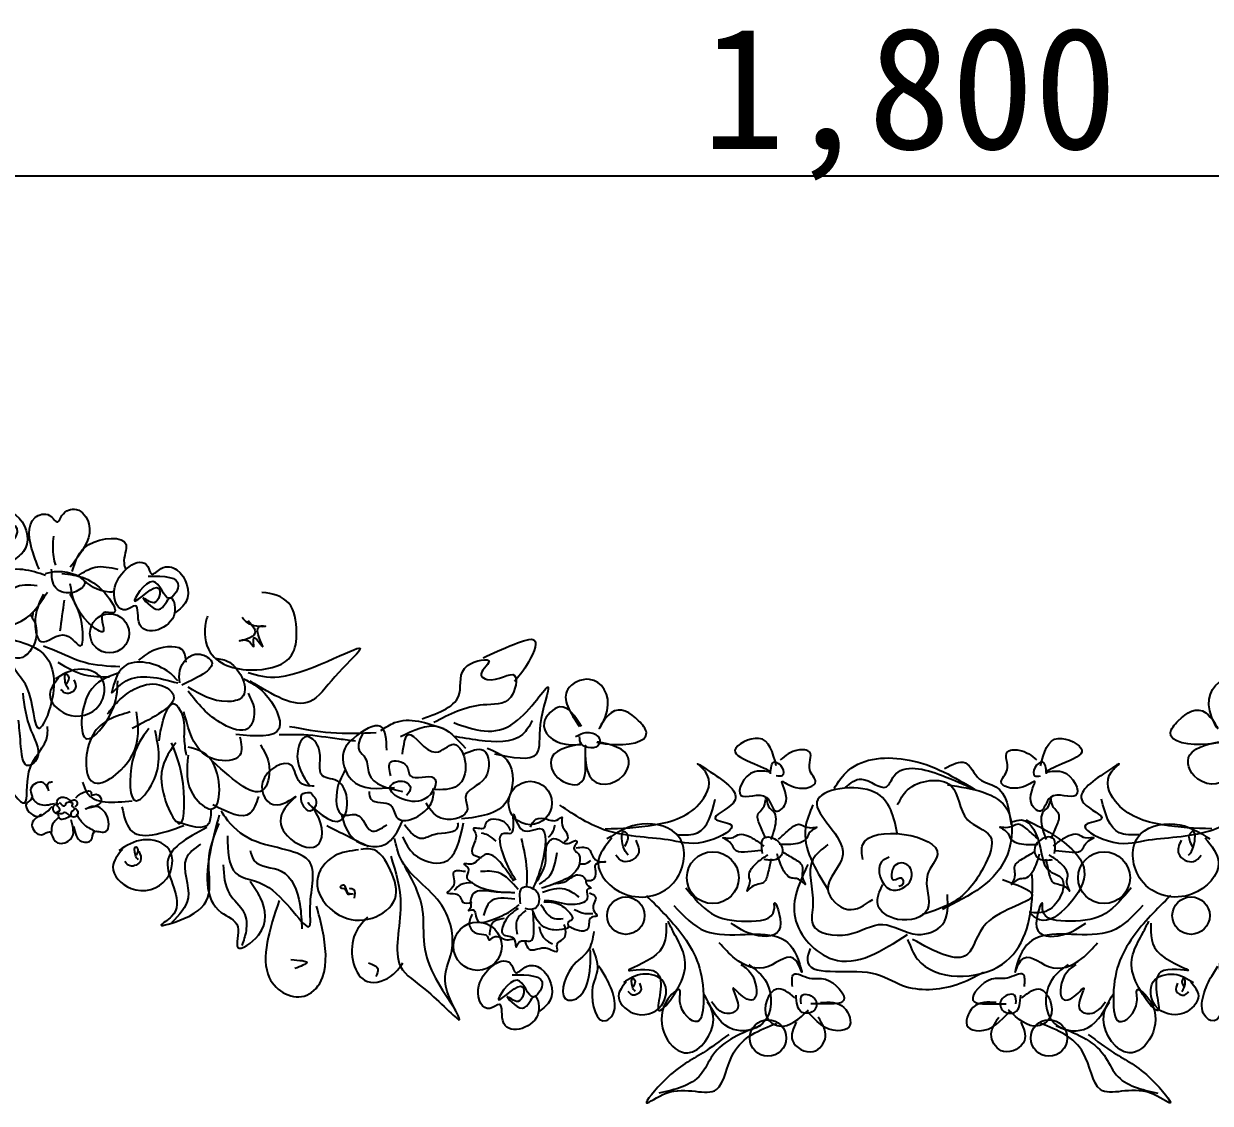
# Model space of a CAD drawing. Extents: x 3172 to 33391, y 13916 to 34175.
# Drawn here: x 14648 to 15426, y 16853 to 17560 of the extents above; entities that cross this region are included whole.
import ezdxf

# ---------------------------------------------------------------- set-up
doc = ezdxf.new("R2010")
doc.units = 0
doc.layers.get('0').update_dxf_attribs({"linetype": 'CONTINUOUS'})
doc.layers.get('DEFPOINTS').update_dxf_attribs({"linetype": 'CONTINUOUS'})
doc.layers.add('PUB_DIM', color=252, linetype='CONTINUOUS')
doc.dimstyles.new('ISO-25', dxfattribs={"dimtxt": 2.5, "dimasz": 2.5, "dimexe": 1.25, "dimexo": 0.625, "dimtad": 1, "dimdec": 4, "dimdsep": 46, "dimlunit": 6, "dimtxsty": 'Standard', "dimcen": 2.5, "dimadec": 0, "dimazin": 0, "dimtfac": 1, "dimtdec": 4, "dimtmove": 0, "dimatfit": 3, "dimfxl": 1, "dimtolj": 1, "dimtzin": 0, "dimarcsym": 0})

# ---------------------------------------------------------------- blocks, each defined once
blk = doc.blocks.new('_ARCHTICK')
at = {"color": 0, "linetype": 'ByBlock', "const_width": 0.15}
blk.add_lwpolyline([(-0.5, -0.5), (0.5, 0.5)], dxfattribs=at)
blk = doc.blocks.new('*D68')
at = {"color": 0, "lineweight": -2}
for p, q in [((14329, 17417.23), (14329, 17461.95)), ((16129.3, 17417.23), (16129.3, 17461.95)), ((14329, 17460.7), (16129.3, 17460.7))]:
    blk.add_line(p, q, dxfattribs=at)
at = {"layer": 'DEFPOINTS', "color": 0}
for p in [(16129.3, 17460.7), (14329, 17416.6), (16129.3, 17416.6)]:
    blk.add_point(p, dxfattribs=at)
at = {"color": 0, "lineweight": -2, "xscale": 50, "yscale": 50, "zscale": 50, "rotation": 180}
blk.add_blockref('_ARCHTICK', (14329, 17460.7), dxfattribs=at)
at = {"color": 0, "lineweight": -2, "xscale": 50, "yscale": 50, "zscale": 50}
blk.add_blockref('_ARCHTICK', (16129.3, 17460.7), dxfattribs=at)
at = {"color": 0, "insert": (15229.15, 17507.99), "char_height": 80, "attachment_point": 5}
blk.add_mtext('\\A1;1,800', dxfattribs=at)

msp = doc.modelspace()

# ---------------------------------------------------------------- linework, layer by layer
at = {"color": 7}
for centre, radius in [((14704.47099, 17160.73496), 12.85653), ((14980.39045, 17049.50352), 14.22666), ((15100.09907, 17000.53221), 17.01261), ((15356.69001, 17000.53221), 17.01261), ((15043.05672, 16975.64516), 12.28097), ((15413.73236, 16975.64516), 12.28097), ((14945.84366, 16955.57495), 15.83692), ((15136.25269, 16895.36433), 11.93562), ((15320.53638, 16895.36433), 11.93562)]:
    msp.add_circle(centre, radius, dxfattribs=at)
for points in [[(14623.15002, 17234.04266), (14643.83914, 17227.13866), (14637.75819, 17218.78894), (14626.46287, 17230.41822), (14613.88402, 17216.79646), (14630.55826, 17225.6463), (14627.19051, 17215.7847), (14619.83339, 17219.17273), (14630.32054, 17211.19505), (14638.33226, 17219.18044), (14641.33064, 17208.6172), (14617.32477, 17200.65119), (14614.30077, 17213.71855), (14607.77745, 17210.95087), (14599.74385, 17223.96403), (14622.89042, 17240.58996), (14625.4463, 17235.60866), (14632.15269, 17239.34172), (14642.95434, 17238.30278), (14649.34235, 17216.60259), (14641.9047, 17209.0087)], [(14658.36302, 17202.74292), (14654.29466, 17213.58368), (14655.65078, 17236.6203), (14665.14361, 17237.97539), (14670.56808, 17233.91011), (14673.2803, 17237.97539), (14682.77312, 17242.04068), (14690.90983, 17232.55501), (14682.77312, 17209.5184), (14678.70477, 17204.09801)], [(14669.21196, 17205.45311), (14667.85584, 17210.87349), (14667.85584, 17224.42444)], [(14729.80661, 17198.24438), (14749.51052, 17191.66914), (14743.71914, 17183.71703), (14732.96169, 17194.79253), (14720.98184, 17181.81943), (14736.86207, 17190.24785), (14733.65469, 17180.85584), (14726.64791, 17184.08254), (14736.63567, 17176.48475), (14744.26588, 17184.08989), (14747.12147, 17174.02966), (14724.25874, 17166.44298), (14721.37875, 17178.88809), (14715.16606, 17176.2522), (14707.51501, 17188.64568), (14729.55936, 17204.47991), (14731.99354, 17199.73581), (14738.38057, 17203.29111), (14748.66786, 17202.30164), (14754.75168, 17181.63479), (14747.66821, 17174.40251)], [(14662.43137, 17198.67763), (14629.88456, 17200.03273), (14613.61114, 17185.12667), (14621.74785, 17179.70629), (14623.10397, 17171.57572), (14638.02126, 17166.15534), (14663.78749, 17187.83687)], [(14684.12924, 17198.67763), (14694.97819, 17204.09801), (14709.89547, 17202.74292)], [(14662.43137, 17200.03273), (14670.56808, 17201.38782), (14688.19759, 17193.25725), (14681.417, 17187.83687), (14669.21196, 17190.54706), (14666.49972, 17202.74292)], [(14673.2803, 17200.03273), (14703.11488, 17185.12667), (14707.18323, 17174.28591), (14700.40264, 17174.28591), (14700.40264, 17162.09005), (14690.90983, 17167.51043), (14678.70477, 17193.25725)], [(14657.0069, 17191.90216), (14642.0896, 17190.54706), (14636.66515, 17185.12667)], [(14661.07525, 17186.48178), (14655.65078, 17167.51043), (14659.71913, 17155.31458), (14675.99253, 17159.37986), (14685.48536, 17152.60438), (14686.84148, 17163.44515), (14678.70477, 17186.48178)], [(14674.63641, 17182.41648), (14671.92418, 17162.09005)], [(14795.29966, 17169.16834), (14799.10619, 17159.65571), (14789.58991, 17155.85065), (14795.29966, 17155.85065), (14799.10619, 17152.04559), (14799.10619, 17157.75317), (14804.81594, 17152.04559), (14802.91269, 17165.36329), (14806.7192, 17165.36329), (14801.00944, 17165.36329), (14791.49316, 17171.07088)], [(14640.7335, 17156.66967), (14659.71913, 17148.5391), (14666.49972, 17116.0168), (14658.36302, 17098.40057), (14650.22631, 17125.50248), (14642.0896, 17137.69834), (14639.37738, 17151.24929)], [(14661.07525, 17152.60438), (14667.85584, 17149.89419), (14688.19759, 17141.76362), (14711.25158, 17139.05343)], [(14754.64734, 17141.76362), (14753.29122, 17148.5391), (14734.30557, 17149.89419), (14723.45665, 17143.11872)], [(14795.33085, 17134.98815), (14815.67262, 17132.27796), (14868.56119, 17149.89419), (14852.28777, 17132.27796), (14836.01437, 17116.0168), (14796.68697, 17129.56777)], [(14949.50517, 17144.74063), (14970.14696, 17153.76461), (14983.04808, 17156.34289), (14977.88764, 17139.58407), (14970.14696, 17129.27096)], [(14749.22287, 17129.56777), (14743.7984, 17134.98815), (14713.96382, 17139.05343), (14705.82711, 17121.43718)], [(14750.57899, 17128.21267), (14750.57899, 17136.34324), (14762.78403, 17147.184), (14770.92074, 17143.11872), (14751.93511, 17126.85758)], [(14773.63298, 17144.47381), (14783.1258, 17141.76362), (14791.26249, 17118.72699), (14781.76969, 17116.0168), (14756.00346, 17125.50248)], [(14909.51172, 17104.7773), (14934.02384, 17121.53612), (14939.18429, 17139.58407), (14953.37551, 17142.16235), (14948.21507, 17133.13837), (14952.08541, 17130.56009), (14970.14696, 17133.13837), (14967.56674, 17118.95784), (14949.50517, 17113.80128), (14917.2524, 17102.19902)], [(14670.56808, 17141.76362), (14688.19759, 17133.63305), (14704.47099, 17132.27796)], [(14711.25158, 17134.98815), (14690.90983, 17121.43718), (14689.55371, 17091.62509), (14705.82711, 17109.24133), (14709.89547, 17129.56777)], [(14703.11488, 17107.88623), (14709.89547, 17116.0168), (14741.08616, 17125.50248), (14746.51063, 17120.08209), (14734.30557, 17106.53114), (14719.38829, 17098.40057)], [(14705.82711, 17121.43718), (14715.31994, 17129.56777), (14749.22287, 17128.21267)], [(14792.61861, 17130.92286), (14806.17979, 17121.43718), (14815.67262, 17098.40057), (14787.19416, 17094.33528)], [(15014.01075, 17099.62074), (14999.81953, 17112.51215), (14989.49864, 17102.19902), (15003.68987, 17088.0185), (15014.01075, 17088.0185), (14995.94918, 17081.5728), (14998.52942, 17066.10312), (15012.72065, 17062.2357), (15016.59097, 17082.86193), (15016.59097, 17086.72935), (15019.17119, 17067.39226), (15041.1031, 17067.39226), (15042.3932, 17082.86193), (15024.33165, 17089.30763), (15032.07232, 17088.0185), (15056.58443, 17095.75333), (15051.42398, 17103.48817), (15033.36242, 17108.64472), (15025.62175, 17098.33161), (15030.7822, 17109.93387), (15019.17119, 17130.56009), (15004.97997, 17124.11439), (15012.72065, 17099.62074)], [(15442.77833, 17099.62074), (15456.96955, 17112.51215), (15467.29044, 17102.19902), (15453.09921, 17088.0185), (15442.77833, 17088.0185), (15460.83989, 17081.5728), (15458.25965, 17066.10312), (15444.06843, 17062.2357), (15440.19811, 17082.86193), (15440.19811, 17086.72935), (15437.61788, 17067.39226), (15415.68598, 17067.39226), (15414.39588, 17082.86193), (15432.45742, 17089.30763), (15424.71676, 17088.0185), (15400.20465, 17095.75333), (15405.36509, 17103.48817), (15423.42666, 17108.64472), (15431.16732, 17098.33161), (15426.00688, 17109.93387), (15437.61788, 17130.56009), (15451.80911, 17124.11439), (15444.06843, 17099.62074)], [(14647.51407, 17121.43718), (14652.93854, 17097.04547), (14655.65078, 17076.71904), (14651.58243, 17074.00885), (14646.15795, 17088.9149), (14644.80184, 17103.82095)], [(14795.33085, 17121.43718), (14799.3992, 17109.24133), (14795.33085, 17098.40057), (14779.05745, 17101.11076), (14756.00346, 17122.79228)], [(14930.1535, 17102.19902), (14970.14696, 17102.19902), (14992.07886, 17125.40354), (14986.91842, 17100.90989), (14984.33818, 17081.5728), (14957.24585, 17081.5728)], [(14737.01781, 17090.26999), (14739.73004, 17103.82095), (14746.51063, 17114.66171), (14751.93511, 17107.88623), (14753.29122, 17092.98018), (14754.64734, 17080.78433)], [(14625.8162, 17103.82095), (14633.95291, 17068.58847), (14648.87019, 17049.61713), (14651.58243, 17069.94357), (14663.78749, 17094.33528), (14663.78749, 17099.75566)], [(14718.03217, 17109.24133), (14693.62207, 17094.33528), (14693.62207, 17063.16809), (14719.38829, 17080.78433), (14722.10053, 17109.24133)], [(14789.90638, 17092.98018), (14789.90638, 17080.78433), (14773.63298, 17078.07414), (14753.29122, 17109.24133)], [(14882.41939, 17097.04247), (14891.45017, 17102.19902), (14923.70294, 17098.33161)], [(14730.23722, 17098.40057), (14719.38829, 17076.71904), (14722.10053, 17050.97222), (14732.94945, 17063.16809), (14734.30557, 17097.04547)], [(14822.45319, 17099.75566), (14849.57553, 17095.69037), (14879.41011, 17095.69037)], [(14886.28971, 17084.15108), (14882.41939, 17099.62074), (14864.35782, 17091.88591), (14857.90726, 17082.86193), (14863.0677, 17064.81398), (14891.45017, 17059.65743)], [(14895.32049, 17093.17505), (14919.83262, 17099.62074), (14937.89418, 17085.44021)], [(14981.75796, 17103.48817), (14975.30742, 17094.46419), (14946.92495, 17090.59678), (14930.1535, 17093.17505)], [(14747.86675, 17088.9149), (14738.37393, 17065.87828), (14750.57899, 17036.06617), (14751.93511, 17067.23338), (14745.15452, 17088.9149)], [(14838.72661, 17060.45789), (14829.23378, 17063.16809), (14823.80931, 17074.00885), (14804.82367, 17063.16809), (14814.3165, 17048.26203), (14826.52154, 17053.68241), (14818.38484, 17044.19675), (14821.09707, 17027.9356), (14840.08272, 17021.16013), (14840.08272, 17042.84165), (14834.65825, 17049.61713), (14853.64389, 17037.42127), (14855, 17063.16809), (14844.15108, 17067.23338), (14841.43884, 17086.20471), (14833.30213, 17092.98018), (14827.87766, 17083.49452), (14836.01437, 17060.45789)], [(14815.67262, 17094.33528), (14831.94602, 17094.33528), (14855, 17091.62509), (14865.84895, 17090.26999)], [(14870.80838, 17095.75333), (14868.22816, 17084.15108), (14872.09848, 17078.99452), (14874.6787, 17068.68141), (14896.61061, 17057.07915)], [(14896.61061, 17081.5728), (14900.48093, 17094.46419), (14918.5425, 17082.86193), (14930.1535, 17088.0185), (14937.89418, 17075.1271), (14932.73372, 17060.94656), (14915.96228, 17058.36828)], [(15010.14041, 17093.17505), (15017.88109, 17095.75333), (15025.62175, 17091.88591), (15025.62175, 17088.0185), (15014.01075, 17088.0185), (15012.72065, 17093.17505)], [(15141.73179, 17073.83796), (15130.12079, 17091.88591), (15114.63944, 17084.15108), (15127.54057, 17075.1271), (15137.86145, 17069.97054), (15127.54057, 17069.97054), (15118.50979, 17054.50087), (15135.28123, 17053.21173), (15141.73179, 17044.18775), (15148.18235, 17050.63345), (15145.60213, 17063.52484), (15154.6329, 17059.65743), (15167.53402, 17063.52484), (15163.66368, 17071.25968), (15163.66368, 17082.86193), (15155.92302, 17084.15108), (15144.31201, 17077.70537)], [(15315.05728, 17073.83796), (15326.66829, 17091.88591), (15342.14963, 17084.15108), (15329.24851, 17075.1271), (15318.92762, 17069.97054), (15329.24851, 17069.97054), (15338.27929, 17054.50087), (15321.50785, 17053.21173), (15315.05728, 17044.18775), (15308.60672, 17050.63345), (15311.18694, 17063.52484), (15302.15618, 17059.65743), (15289.25506, 17063.52484), (15293.1254, 17071.25968), (15293.1254, 17082.86193), (15300.86606, 17084.15108), (15312.47706, 17077.70537)], [(14756.00346, 17080.78433), (14760.0718, 17053.68241), (14770.92074, 17045.55184), (14770.92074, 17078.07414), (14756.00346, 17086.20471)], [(14803.46756, 17087.5598), (14808.89203, 17075.36395), (14806.17979, 17059.10279), (14772.27686, 17076.71904)], [(14936.60406, 17081.5728), (14949.50517, 17084.15108), (14950.79529, 17066.10312), (14937.89418, 17053.21173), (14939.18429, 17045.47689), (14923.70294, 17039.03119), (14912.09194, 17049.3443)], [(14952.08541, 17085.44021), (14964.98651, 17077.70537), (14964.98651, 17050.63345), (14935.31394, 17039.03119)], [(14888.86993, 17067.39226), (14888.86993, 17076.41624), (14899.19083, 17073.83796), (14901.77105, 17067.39226), (14917.2524, 17066.10312), (14910.80184, 17051.92259), (14888.86993, 17060.94656), (14897.90071, 17063.52484), (14901.77105, 17059.65743), (14899.19083, 17054.50087)], [(15029.4921, 17032.5855), (15061.74489, 17035.16378), (15092.70756, 17050.63345), (15095.28778, 17069.97054), (15090.12734, 17075.1271), (15100.44822, 17068.68141), (15113.34934, 17049.3443), (15101.73834, 17039.03119), (15112.05922, 17035.16378), (15097.868, 17024.85065), (15073.35589, 17024.85065), (15030.7822, 17031.29636), (14999.81953, 17048.05517)], [(15137.86145, 17068.68141), (15140.44167, 17076.41624), (15145.60213, 17072.54882), (15145.60213, 17067.39226), (15141.73179, 17067.39226)], [(15179.59205, 17058.95889), (15188.95286, 17070.80698), (15228.8923, 17077.66641), (15271.95202, 17058.3353)], [(15187.08069, 17059.58248), (15197.6896, 17065.19473), (15213.91502, 17060.20606), (15218.90744, 17067.06548), (15250.11014, 17067.68906), (15271.95202, 17058.3353)], [(15251.98231, 17072.05415), (15265.71149, 17075.79565), (15275.07231, 17065.19473), (15285.68122, 17060.20606), (15295.66609, 17035.26271)], [(15318.92762, 17068.68141), (15316.3474, 17076.41624), (15311.18694, 17072.54882), (15311.18694, 17067.39226), (15315.05728, 17067.39226)], [(15427.29698, 17032.5855), (15395.04419, 17035.16378), (15364.08152, 17050.63345), (15361.5013, 17069.97054), (15366.66174, 17075.1271), (15356.34086, 17068.68141), (15343.43973, 17049.3443), (15355.05074, 17039.03119), (15344.72985, 17035.16378), (15358.92108, 17024.85065), (15383.43319, 17024.85065), (15426.00688, 17031.29636), (15456.96955, 17048.05517)], [(14859.19738, 17071.25968), (14854.03694, 17059.65743), (14857.90726, 17041.60947), (14866.93804, 17041.60947), (14875.96882, 17031.29636), (14886.28971, 17035.16378)], [(15221.31365, 17048.33998), (15227.85421, 17058.14343), (15256.35068, 17060.82964), (15267.09761, 17038.53652), (15281.93689, 17027.7797), (15277.56852, 17007.20144), (15258.22284, 16984.75242), (15237.66507, 16976.44797)], [(14686.84148, 17063.16809), (14689.55371, 17056.3926), (14719.38829, 17050.97222)], [(14874.6787, 17057.07915), (14875.96882, 17051.92259), (14888.86993, 17048.05517), (14892.74027, 17040.32033), (14914.67218, 17048.05517), (14917.2524, 17057.07915)], [(15221.31365, 17028.73307), (15206.42636, 17056.46456), (15168.35908, 17050.22872), (15185.34054, 17015.66179), (15175.52969, 16992.78706), (15188.61083, 16979.71578), (15204.96225, 16986.25143)], [(15254.01648, 17061.41125), (15293.25988, 17045.07216), (15293.25988, 17015.66179), (15250.74619, 16979.71578)], [(14802.11144, 17053.68241), (14796.68697, 17042.84165), (14772.27686, 17048.26203)], [(14836.01437, 17056.3926), (14830.5899, 17055.03751), (14836.01437, 17044.19675), (14840.08272, 17049.61713), (14836.01437, 17056.3926)], [(15077.22621, 17028.71808), (15090.12734, 17030.00721), (15101.73834, 17051.92259)], [(15134.74505, 17026.1859), (15131.2937, 17034.23297), (15129.58933, 17041.74854), (15134.23374, 17048.70989), (15135.0078, 17052.57731), (15136.70081, 17047.22324), (15139.80701, 17044.00441), (15140.49728, 17032.73851), (15138.10407, 17025.50538)], [(15322.04403, 17026.1859), (15325.49538, 17034.23297), (15327.19974, 17041.74854), (15322.55533, 17048.70989), (15321.78127, 17052.57731), (15320.08827, 17047.22324), (15316.98206, 17044.00441), (15316.29179, 17032.73851), (15318.68501, 17025.50538)], [(15379.56287, 17028.71808), (15366.66174, 17030.00721), (15355.05074, 17051.92259)], [(14712.6077, 17046.90694), (14718.03217, 17032.00089), (14753.29122, 17034.71108)], [(14770.92074, 17045.55184), (14769.56462, 17036.06617), (14747.86675, 17037.42127)], [(14776.34521, 17041.48655), (14770.92074, 17019.80503), (14777.70133, 16977.79707), (14788.55026, 16968.3114), (14788.55026, 16954.76045), (14802.11144, 16962.89102), (14803.46756, 16987.28274), (14796.68697, 16998.1235)], [(14781.76969, 17027.9356), (14787.19416, 17003.54389), (14808.89203, 16994.05821), (14836.01437, 16969.6665), (14836.01437, 16979.15216), (14836.01437, 17010.31936), (14798.04308, 17025.22541), (14780.41357, 17040.13146), (14777.70133, 17044.19675)], [(14856.61716, 17041.60947), (14864.35782, 17026.1398), (14884.99961, 17022.27238), (14896.61061, 17037.74206)], [(14970.92103, 16998.81004), (14963.18035, 17014.27972), (14963.18035, 17029.74939), (14967.82476, 17029.74939), (14969.37288, 17035.93726), (14969.37288, 17042.12512), (14974.01729, 17032.84332), (14980.20982, 17031.29635), (14986.40235, 17032.84332), (14987.9505, 17009.63882), (14981.75797, 16992.62217)], [(15165.71886, 17048.33998), (15160.87043, 17033.39196), (15175.52969, 16992.78706)], [(14768.2085, 17033.35598), (14742.44228, 17008.96427), (14745.15452, 16975.08688), (14738.37393, 16969.6665), (14753.29122, 16973.73178), (14769.56462, 16989.99293), (14769.56462, 17011.67446), (14776.34521, 17036.06617)], [(14846.8633, 17034.71108), (14873.98566, 17021.16013)], [(14896.61061, 17027.42893), (14904.35127, 17015.82669), (14923.70294, 17010.67012), (14936.60406, 17036.45291)], [(14932.73372, 17036.45291), (14932.73372, 17033.87463), (14917.2524, 17028.71808), (14909.51172, 17026.1398), (14897.90071, 17035.16378)], [(14967.5194, 17031.42551), (14963.17325, 17037.07124), (14951.00406, 17035.76838), (14950.13484, 17033.16265), (14943.18102, 17032.72836), (14944.48486, 17029.68836), (14943.61564, 17023.17407), (14942.31179, 17016.65978), (14948.39639, 17013.61978)], [(14980.55782, 17033.59695), (14984.03471, 17038.80838), (14991.42316, 17038.80838), (14998.81158, 17038.80838), (15000.98465, 17040.11124), (15000.98465, 17036.63695), (15003.59233, 17030.99122), (15004.46155, 17025.3455), (15002.7231, 17024.04264)], [(14992.29238, 17027.08265), (14995.33468, 17030.99122), (14996.63851, 17034.89981)], [(15143.20173, 17025.82873), (15149.78843, 17031.59783), (15156.40948, 17035.54122), (15164.46531, 17033.2753), (15168.38265, 17033.73422), (15163.8138, 17030.46958), (15161.71238, 17026.52073), (15151.21118, 17022.38289), (15143.59251, 17022.42381)], [(15198.42167, 17012.39397), (15198.42167, 17022.19743), (15247.47592, 17015.66179), (15240.93536, 17002.59052), (15240.93536, 16979.71578), (15221.31365, 16973.18015), (15208.23252, 16982.9836), (15211.50281, 16996.05488)], [(15313.58734, 17025.82873), (15307.00065, 17031.59783), (15300.3796, 17035.54122), (15292.32376, 17033.2753), (15288.40642, 17033.73422), (15292.97528, 17030.46958), (15295.0767, 17026.52073), (15305.5779, 17022.38289), (15313.19656, 17022.42381)], [(15296.29014, 17037.13346), (15302.53067, 17038.38062), (15315.01174, 17019.67311), (15321.25229, 17004.70711), (15328.11689, 17000.9656), (15320.00419, 16979.14018), (15307.52311, 16977.893)], [(15305.65095, 17038.38062), (15320.62824, 17030.27404), (15343.71823, 17005.33069), (15333.10931, 16982.25809), (15314.38769, 16972.90434), (15308.14716, 16977.26942)], [(14888.86993, 17014.53754), (14895.32049, 16982.30906), (14895.32049, 16942.34573), (14913.38206, 16925.58692), (14934.02384, 16907.53897), (14924.99306, 16929.45434), (14928.8634, 16952.65884), (14922.41284, 16982.30906), (14895.32049, 17013.24841), (14891.45017, 17026.1398)], [(14957.95788, 17024.47693), (14952.74253, 17028.3855), (14948.39639, 17029.68836)], [(14978.17879, 16994.6162), (14978.17879, 17006.3249), (14974.62804, 17026.1942)], [(14984.92526, 16998.5191), (14990.60648, 17012.00184), (14992.73695, 17024.42016), (14995.93263, 17026.1942), (15001.61384, 17023.71053), (15005.16462, 17023.00092), (15010.84585, 17024.42016), (15010.49076, 17022.64611), (15009.07046, 17020.51726), (15009.78062, 17018.03359), (15011.20092, 17016.96917), (15011.91107, 17007.74413), (15001.25877, 16998.5191), (14987.76587, 16993.55176)], [(15131.79209, 17018.25349), (15123.07235, 17017.45774), (15115.39794, 17018.15923), (15110.21251, 17024.7275), (15106.77357, 17026.65878), (15112.38875, 17026.61442), (15116.40992, 17028.57392), (15127.33772, 17025.74906), (15133.4773, 17021.23781)], [(15132.58948, 17016.39576), (15133.8796, 17026.70889), (15141.62027, 17025.41974), (15145.49061, 17016.39576), (15141.62027, 17012.52835), (15133.8796, 17012.52835)], [(15324.19959, 17016.39576), (15322.90947, 17026.70889), (15315.16881, 17025.41974), (15311.29847, 17016.39576), (15315.16881, 17012.52835), (15322.90947, 17012.52835)], [(15324.99699, 17018.25349), (15333.71673, 17017.45774), (15341.39113, 17018.15923), (15346.57657, 17024.7275), (15350.01551, 17026.65878), (15344.40032, 17026.61442), (15340.37916, 17028.57392), (15329.45135, 17025.74906), (15323.31177, 17021.23781)], [(14764.14015, 17022.51522), (14754.64734, 17013.02956), (14756.00346, 16987.28274), (14745.15452, 16971.02159)], [(14796.68697, 17018.44994), (14799.3992, 17011.67446), (14817.02872, 17004.89898), (14829.23378, 16983.21745), (14830.5899, 16966.95631)], [(15010.54615, 17020.13407), (15018.80382, 17019.2655), (15021.41149, 17014.48835), (15026.19224, 17011.01406), (15029.66916, 17011.01406), (15023.14994, 17009.2769), (15023.14994, 17004.93404), (15020.97689, 16998.85404), (15017.06537, 16998.41975)], [(15175.52969, 17022.19743), (15165.71886, 17012.39397), (15165.71886, 16982.9836), (15165.71886, 16969.91232), (15188.61083, 16963.37669), (15211.50281, 16969.91232), (15234.39479, 16963.37669), (15250.74619, 16969.91232), (15254.01648, 16989.51924)], [(14969.65697, 16998.16428), (14962.91052, 17007.74413), (14951.54806, 17015.90474), (14946.57699, 17012.71146), (14942.67114, 17009.51818), (14938.7653, 17009.51818), (14936.98993, 17009.51818), (14939.12037, 17007.38932), (14939.83054, 17005.61527), (14938.7653, 17000.64795), (14941.25084, 16997.80948), (14951.90313, 16992.84215), (14970.36711, 16990.71329)], [(14986.34557, 16996.39025), (14992.02679, 17000.64795), (14998.06309, 17016.96917)], [(15013.15385, 17009.71119), (15016.19614, 17009.71119), (15020.10767, 17011.88263)], [(15138.42375, 17012.99381), (15136.486, 17004.45494), (15133.44732, 16997.37292), (15125.59814, 16994.47098), (15122.6987, 16991.79715), (15124.47607, 16997.12381), (15123.85508, 17001.55368), (15129.91857, 17011.07371), (15136.10625, 17015.51875)], [(15145.4753, 17017.67556), (15152.99745, 17013.194), (15158.79385, 17008.11558), (15159.12822, 16999.75381), (15160.77521, 16996.17002), (15156.2585, 16999.50643), (15151.85354, 17000.28474), (15144.67317, 17008.99331), (15142.35779, 17016.25173)], [(15215.78717, 17014.06087), (15210.79475, 17010.94295), (15216.41123, 16992.85901), (15230.14041, 16999.71843), (15228.26825, 17008.44861), (15219.53149, 17008.44861), (15218.90744, 16999.09485), (15223.89988, 17000.34202), (15224.52393, 16995.97693), (15222.02772, 16994.72976)], [(15311.31378, 17017.67556), (15303.79163, 17013.194), (15297.99523, 17008.11558), (15297.66086, 16999.75381), (15296.01387, 16996.17002), (15300.53058, 16999.50643), (15304.93554, 17000.28474), (15312.1159, 17008.99331), (15314.43128, 17016.25173)], [(15318.36532, 17012.99381), (15320.30307, 17004.45494), (15323.34175, 16997.37292), (15331.19094, 16994.47098), (15334.09038, 16991.79715), (15332.31301, 16997.12381), (15332.934, 17001.55368), (15326.87051, 17011.07371), (15320.68283, 17015.51875)], [(14779.05745, 17008.96427), (14783.1258, 16989.99293), (14792.61861, 16977.79707), (14793.97473, 16965.60121), (14791.26249, 16956.11555)], [(14897.90071, 17008.09184), (14909.51172, 16979.73078), (14910.80184, 16956.52626), (14931.44362, 16913.98466)], [(14937.96567, 17004.49976), (14930.14262, 17004.06547), (14929.708, 16994.51118), (14925.79648, 16990.6026), (14933.1849, 16989.29973), (14936.2272, 16984.5226), (14942.31179, 16984.5226)], [(14972.49758, 16992.84215), (14959.35975, 17003.84124), (14947.64222, 17004.55085)], [(15162.44856, 17009.12615), (15154.00583, 16974.1515), (15178.79998, 16947.0376), (15227.85421, 16963.37669)], [(15227.85421, 16960.10888), (15234.39479, 16947.0376), (15289.98959, 16943.76977), (15309.61129, 16989.51924), (15309.61129, 17002.59052)], [(14942.74641, 16997.11689), (14934.48875, 16995.81404), (14930.57722, 16992.33975)], [(14974.01729, 16983.34037), (14975.56544, 16994.16913), (14984.85423, 16991.07521), (14983.30609, 16980.24643), (14977.11356, 16980.24643)], [(14995.93263, 16996.74505), (15004.45447, 16998.5191), (15011.55599, 17002.422), (15016.52707, 16999.58352), (15017.5923, 16996.03544), (15020.07784, 16993.55176), (15018.30244, 16993.19697), (15017.94737, 16988.22964), (15009.78062, 16982.90749), (14992.73695, 16985.39116), (14989.54125, 16985.39116)], [(15289.98959, 16999.32269), (15309.61129, 16989.51924), (15279.44068, 16970.41), (15267.09761, 16950.30542), (15231.1245, 16960.10888)], [(14967.5265, 16990.71329), (14954.74374, 16991.42292), (14943.38131, 16990.3585), (14941.25084, 16983.61712), (14941.25084, 16980.77865), (14939.83054, 16979.0046), (14943.02622, 16979.35941), (14944.44652, 16976.87574), (14946.22192, 16971.90842), (14955.09883, 16972.97285), (14967.5265, 16978.64979), (14973.20774, 16982.90749)], [(14970.36711, 16986.45559), (14954.0336, 16984.68154), (14949.77267, 16975.81132)], [(14988.47601, 16991.06811), (15003.03417, 16993.19697), (15012.26616, 16987.87482)], [(15019.23842, 16990.6026), (15023.14994, 16987.99689), (15021.84612, 16979.31115), (15024.01919, 16975.40258), (15020.54227, 16974.53401), (15018.36919, 16967.15114), (15008.37308, 16967.15114), (15006.20002, 16968.454)], [(15056.58443, 16988.75475), (15081.09655, 16961.68282), (15093.99766, 16920.43036), (15090.12734, 16906.24982), (15078.51633, 16919.14122), (15078.51633, 16926.87606), (15069.48555, 16919.14122), (15083.67677, 16885.6236), (15100.44822, 16907.53897), (15093.99766, 16924.29778)], [(15082.38665, 16993.9113), (15099.15812, 16977.1525), (15122.38013, 16971.99593), (15140.44167, 16979.73078), (15140.44167, 16983.59819), (15144.31201, 16968.12852), (15127.54057, 16962.97197), (15112.05922, 16970.7068)], [(15374.40242, 16993.9113), (15357.63096, 16977.1525), (15334.40895, 16971.99593), (15316.3474, 16979.73078), (15316.3474, 16983.59819), (15312.47706, 16968.12852), (15329.24851, 16962.97197), (15344.72985, 16970.7068)], [(15400.20465, 16988.75475), (15375.69252, 16961.68282), (15362.79142, 16920.43036), (15366.66174, 16906.24982), (15378.27275, 16919.14122), (15378.27275, 16926.87606), (15387.30353, 16919.14122), (15373.1123, 16885.6236), (15356.34086, 16907.53897), (15362.79142, 16924.29778)], [(14972.49758, 16980.42383), (14963.62066, 16971.55361), (14962.55542, 16963.393), (14970.01204, 16959.84492), (14971.07727, 16954.87759), (14972.85265, 16958.07087), (14980.66433, 16959.13529), (14982.7948, 16967.65072), (14982.08463, 16979.0046)], [(14989.18618, 16984.68154), (14995.57756, 16984.32673), (15004.80954, 16979.0046), (15007.65015, 16972.97285), (15005.16462, 16971.1988), (15005.16462, 16967.65072), (15003.03417, 16966.94109), (14995.93263, 16966.23147), (14987.76587, 16969.42475), (14981.72956, 16979.71422)], [(14987.4108, 16982.90749), (14996.2877, 16973.68247), (15001.96894, 16973.68247)], [(15009.24232, 16979.74544), (15016.19614, 16977.13972), (15021.41149, 16977.13972)], [(15074.64599, 16982.30906), (15095.28778, 16965.55024), (15145.60213, 16960.39369), (15157.21314, 16943.63487), (15158.50324, 16938.47832), (15154.6329, 16946.21315), (15136.57135, 16942.34573), (15114.63944, 16947.50229), (15104.31856, 16957.81541)], [(15382.14309, 16982.30906), (15361.5013, 16965.55024), (15311.18694, 16960.39369), (15299.57594, 16943.63487), (15298.28584, 16938.47832), (15302.15618, 16946.21315), (15320.21773, 16942.34573), (15342.14963, 16947.50229), (15352.47052, 16957.81541)], [(14942.31179, 16976.70544), (14940.57334, 16968.88829), (14946.65794, 16963.67684), (14952.30791, 16961.9397), (14953.17713, 16959.76827), (14956.21943, 16961.50541), (14964.9117, 16959.76827), (14969.69247, 16960.63684)], [(14963.17325, 16973.66543), (14956.21943, 16971.494), (14953.61176, 16962.80827)], [(14977.46865, 16979.0046), (14971.78741, 16972.97285), (14971.78741, 16963.393)], [(15069.48555, 16970.7068), (15063.03499, 16950.08056), (15044.97342, 16939.76745), (15063.03499, 16938.47832), (15064.32511, 16913.98466), (15081.09655, 16937.18917), (15074.64599, 16964.2611), (15070.77565, 16971.99593)], [(15387.30353, 16970.7068), (15393.75409, 16950.08056), (15411.81566, 16939.76745), (15393.75409, 16938.47832), (15392.46397, 16913.98466), (15375.69252, 16937.18917), (15382.14309, 16964.2611), (15386.01343, 16971.99593)], [(14977.08089, 16958.46541), (14979.68857, 16953.68826), (14989.25009, 16954.55684), (14994.03083, 16953.25398), (14997.94236, 16952.3854), (14997.94236, 16956.72827), (15001.85388, 16960.20255), (15003.59233, 16963.24257), (15002.7231, 16969.75686)], [(14986.20779, 16968.454), (14988.81546, 16961.50541), (14994.90006, 16957.16255)], [(15022.16797, 16965.20865), (15018.15089, 16952.36372), (15007.70652, 16941.92721), (15005.29628, 16920.25139), (15007.70652, 16920.25139), (15019.75772, 16942.73002), (15019.75772, 16953.16653)], [(14968.53723, 16936.81889), (14988.24115, 16930.24365), (14982.44977, 16922.29154), (14971.69232, 16933.36704), (14959.71247, 16920.39394), (14975.5927, 16928.82236), (14972.38532, 16919.43036), (14965.37854, 16922.65705), (14975.3663, 16915.05927), (14982.9965, 16922.6644), (14985.8521, 16912.60417), (14962.98937, 16905.01749), (14960.10937, 16917.4626), (14953.89668, 16914.82671), (14946.24564, 16927.2202), (14968.28999, 16943.05442), (14970.72416, 16938.31032), (14977.1112, 16941.86562), (14987.39849, 16940.87615), (14993.48231, 16920.2093), (14986.39883, 16912.97703)], [(15021.20458, 16954.00092), (15024.4705, 16940.94477), (15020.99582, 16926.59443), (15030.23545, 16906.83893), (15032.29248, 16908.09506), (15030.86261, 16933.56025), (15025.42347, 16942.46735)], [(15163.99069, 16954.19682), (15162.11854, 16946.71381), (15204.5542, 16937.98365), (15224.52393, 16929.87705), (15260.095, 16930.50063), (15277.56852, 16938.60723)], [(15435.5845, 16954.00092), (15432.31858, 16940.94477), (15435.79326, 16926.59443), (15426.55363, 16906.83893), (15424.49659, 16908.09506), (15425.92647, 16933.56025), (15431.36561, 16942.46735)], [(15123.67023, 16943.63487), (15135.28123, 16932.03262), (15132.70101, 16904.96069), (15113.34934, 16901.09327), (15096.5779, 16919.14122)], [(15118.50979, 16943.63487), (15126.25045, 16935.90004), (15126.25045, 16920.43036), (15121.09001, 16921.7195), (15113.34934, 16928.16519), (15115.92956, 16920.43036), (15115.92956, 16913.98466), (15109.479, 16911.40638), (15099.15812, 16919.14122)], [(15333.11885, 16943.63487), (15321.50785, 16932.03262), (15324.08807, 16904.96069), (15343.43973, 16901.09327), (15360.21118, 16919.14122)], [(15338.27929, 16943.63487), (15330.53863, 16935.90004), (15330.53863, 16920.43036), (15335.69907, 16921.7195), (15343.43973, 16928.16519), (15340.85951, 16920.43036), (15340.85951, 16913.98466), (15347.31007, 16911.40638), (15357.63096, 16919.14122)], [(15152.32096, 16929.08228), (15153.12437, 16937.11036), (15163.56874, 16934.70194), (15174.01313, 16933.89912), (15186.06432, 16920.25139), (15169.99606, 16917.84297), (15164.37217, 16917.84297)], [(15304.46812, 16929.08228), (15303.66471, 16937.11036), (15293.22033, 16934.70194), (15282.77594, 16933.89912), (15270.72475, 16920.25139), (15286.79302, 16917.84297), (15292.41691, 16917.84297)], [(15153.92779, 16921.85701), (15141.87659, 16927.47666), (15135.44927, 16909.01208), (15143.4834, 16903.39242), (15162.76533, 16913.82892)], [(15157.94485, 16917.84297), (15158.74826, 16923.46263), (15167.58582, 16920.25139), (15165.97898, 16913.02612), (15158.74826, 16912.2233), (15154.7312, 16923.46263)], [(15298.84423, 16917.84297), (15298.04082, 16923.46263), (15289.20326, 16920.25139), (15290.81009, 16913.02612), (15298.04082, 16912.2233), (15302.05788, 16923.46263)], [(15302.86128, 16921.85701), (15314.91249, 16927.47666), (15321.33981, 16909.01208), (15313.30568, 16903.39242), (15294.02374, 16913.82892)], [(15170.79947, 16918.64577), (15186.06432, 16915.43454), (15189.27799, 16902.58961), (15182.04727, 16900.18118), (15161.96193, 16913.02612)], [(15285.98961, 16918.64577), (15270.72475, 16915.43454), (15267.51108, 16902.58961), (15274.74181, 16900.18118), (15294.82715, 16913.02612)], [(15110.54344, 16897.77275), (15093.67177, 16885.73064), (15068.76595, 16868.06885), (15056.71474, 16852.8155), (15069.56935, 16859.23796), (15102.50931, 16861.64639), (15113.75711, 16885.73064), (15141.87659, 16904.99803)], [(15131.43221, 16903.39242), (15100.09907, 16884.12502), (15092.06494, 16871.28009), (15064.74887, 16859.23796)], [(15154.7312, 16905.80084), (15152.32096, 16893.75871), (15165.97898, 16886.53344), (15174.01313, 16896.16715), (15169.19265, 16909.01208)], [(15302.05788, 16905.80084), (15304.46812, 16893.75871), (15290.81009, 16886.53344), (15282.77594, 16896.16715), (15287.59643, 16909.01208)], [(15346.24563, 16897.77275), (15363.11731, 16885.73064), (15388.02313, 16868.06885), (15400.07434, 16852.8155), (15387.21972, 16859.23796), (15354.27977, 16861.64639), (15343.03196, 16885.73064), (15314.91249, 16904.99803)], [(15325.35687, 16903.39242), (15356.69001, 16884.12502), (15364.72414, 16871.28009), (15392.04021, 16859.23796)]]:
    msp.add_spline(points, degree=3, dxfattribs=at)
for points, knots in [([(14680.06089, 17201.38782), (14682.06538, 17208.155), (14686.4349, 17222.90653), (14721.22241, 17225.43992), (14712.70253, 17209.82791), (14714.54717, 17203.98933), (14715.09455, 17202.63618)], [0, 0, 0, 0, 39.480649889, 86.062435935, 109.479217275, 116.85615147, 116.85615147, 116.85615147, 116.85615147]), ([(14707.45448, 17187.95792), (14706.44585, 17187.85659), (14696.94964, 17187.4671), (14690.89663, 17192.67066), (14685.48536, 17197.32254)], [159.545136178, 159.545136178, 159.545136178, 159.545136178, 164.3481826, 204.848755489, 204.848755489, 204.848755489, 204.848755489]), ([(14652.31048, 17172.81212), (14652.86335, 17172.24839), (14662.08222, 17161.46928), (14646.9128, 17131.30753), (14627.67978, 17158.9382), (14626.67198, 17138.51748), (14597.38185, 17146.88835), (14601.86182, 17188.28243), (14619.04975, 17177.47439), (14620.02226, 17180.04026), (14620.23513, 17181.28677)], [251.286904339, 251.286904339, 251.286904339, 251.286904339, 254.003368745, 299.971678694, 324.348294914, 337.226903169, 365.021139935, 416.815770182, 426.991073347, 432.806928969, 432.806928969, 432.806928969, 432.806928969]), ([(14768.72495, 17171.96881), (14768.28857, 17170.82684), (14765.84914, 17162.85515), (14768.47441, 17141.4371), (14798.20088, 17133.79777), (14825.4086, 17141.59064), (14828.12394, 17162.90932), (14824.46301, 17183.4632), (14811.66453, 17186.81495), (14804.40608, 17187.55628)], [67.960842272, 67.960842272, 67.960842272, 67.960842272, 76.780916631, 127.491807238, 208.299643171, 269.775006012, 308.464443773, 357.50630983, 406.866581975, 406.866581975, 406.866581975, 406.866581975])]:
    msp.add_open_spline(points, degree=3, knots=knots, dxfattribs=at)
msp.add_open_spline([(14654.22776, 17174.70682), (14654.15116, 17173.74248), (14654.05248, 17172.77184), (14653.9538, 17171.80121)], degree=3, dxfattribs=at)
at = {"layer": 'DEFPOINTS', "color": 7}
for points in [[(14671.02289, 17131.35454), (14665.26846, 17120.89894), (14676.25469, 17107.82949), (14697.7036, 17113.58015), (14699.27333, 17131.35454), (14683.57854, 17137.1052), (14668.93054, 17130.83177)], [(14680.96295, 17130.30899), (14682.00912, 17124.55852), (14675.73145, 17121.42171), (14672.59262, 17124.03556)], [(14677.82411, 17124.03556), (14675.73145, 17127.69514), (14676.25469, 17133.96839), (14677.30087, 17132.92285), (14676.25469, 17127.69514)], [(14664.18836, 17058.80277), (14659.76288, 17063.22501), (14652.68233, 17057.91839), (14653.56754, 17052.61178), (14650.02726, 17049.07393), (14655.33767, 17041.114), (14666.84343, 17047.305)], [(14664.55499, 17057.27593), (14664.55499, 17062.9244), (14667.16373, 17063.35884)], [(14682.38163, 17052.93109), (14687.62227, 17056.57255), (14692.41115, 17056.63635), (14692.60268, 17054.91363), (14695.66749, 17055.23262), (14698.9241, 17051.97859), (14688.46895, 17045.54471)], [(14668.4681, 17049.02068), (14658.46767, 17048.58624), (14653.2502, 17053.36552)], [(14669.77247, 17048.58624), (14671.07683, 17052.49665), (14674.55542, 17053.36552), (14679.77289, 17049.88971)], [(14671.51162, 17049.88971), (14674.99021, 17047.71721), (14676.72937, 17049.88971), (14680.20768, 17049.02068), (14679.77289, 17047.71721), (14681.51205, 17045.97931), (14679.3381, 17043.37237), (14678.90331, 17041.19987), (14674.99021, 17043.37237), (14673.25078, 17042.50334), (14670.20725, 17043.80681), (14671.94641, 17044.67584), (14670.20725, 17048.15165), (14671.07683, 17049.45512)], [(14679.3381, 17050.75859), (14681.51205, 17051.62762), (14683.25121, 17049.02068), (14681.94684, 17046.84818)], [(14659.76288, 17041.99839), (14653.56754, 17034.92285), (14659.76288, 17028.73185), (14665.07329, 17030.50061), (14667.72863, 17026.07854), (14670.38397, 17023.42508), (14679.23466, 17026.07854), (14679.23466, 17038.4607)], [(14669.33768, 17048.58624), (14667.59852, 17047.28278), (14668.03331, 17043.80681), (14671.07683, 17042.50334)], [(14670.64204, 17042.50334), (14671.51162, 17039.46196), (14678.46852, 17040.76543)], [(14681.94684, 17045.97931), (14683.686, 17043.80681), (14681.94684, 17040.33084), (14678.46852, 17041.19987)], [(14681.0048, 17034.03846), (14686.31521, 17024.30962), (14692.51055, 17025.194), (14694.28069, 17030.50061), (14701.36124, 17030.50061), (14703.13137, 17040.22946), (14694.28069, 17047.305), (14688.97028, 17045.53624)], [(14682.81642, 17042.50334), (14687.16458, 17035.98599), (14694.556, 17031.20655)], [(14671.07683, 17039.8964), (14667.16373, 17035.55156), (14666.29415, 17029.90309)], [(15033.9753, 17026.73224), (15024.96837, 17010.36696), (15042.16421, 16989.91043), (15075.73642, 16998.91147), (15078.19338, 17026.73224), (15053.62762, 17035.73328), (15030.70032, 17025.914)], [(15422.81378, 17026.73224), (15431.82071, 17010.36696), (15414.62487, 16989.91043), (15381.05266, 16998.91147), (15378.59569, 17026.73224), (15403.16146, 17035.73328), (15426.08876, 17025.914)], [(14712.86413, 17019.02032), (14706.60932, 17007.65554), (14718.55088, 16993.44961), (14741.86491, 16999.70033), (14743.57114, 17019.02032), (14726.51158, 17025.27103), (14710.58984, 17018.45209)], [(15044.62069, 17015.27646), (15041.34522, 17021.0045), (15042.16421, 17030.82349), (15043.8017, 17029.18699), (15042.16421, 17021.0045)], [(15412.16839, 17015.27646), (15415.44386, 17021.0045), (15414.62487, 17030.82349), (15412.98738, 17029.18699), (15414.62487, 17021.0045)], [(14723.23985, 17012.17604), (14721.42014, 17015.35829), (14721.87514, 17020.81328), (14722.78486, 17019.90412), (14721.87514, 17015.35829)], [(14867.74925, 17018.73698), (14851.87095, 17014.69826), (14840.61168, 16998.54265), (14855.04661, 16976.04054), (14876.6988, 16974.02106), (14891.71075, 16986.71453), (14888.82401, 17005.17791), (14875.83245, 17019.31404), (14869.19262, 17019.02551)], [(15049.53365, 17025.09575), (15051.17114, 17016.095), (15041.34522, 17011.18521), (15036.43226, 17015.27646)], [(15407.25543, 17025.09575), (15405.61794, 17016.095), (15415.44386, 17011.18521), (15420.35681, 17015.27646)], [(14723.66854, 17017.88386), (14724.80569, 17011.63334), (14717.98213, 17008.22377), (14714.57036, 17011.06491)], [(14864.28467, 16989.8879), (14861.10901, 16990.17643), (14857.64484, 16995.65781), (14855.62404, 16994.50392), (14859.08821, 16992.77297), (14860.53158, 16989.8879), (14862.8413, 16990.17643)], [(14861.68644, 16993.63833), (14864.57359, 16992.77297), (14864.8621, 16987.00306)], [(14873.61195, 16974.70848), (14864.7412, 16961.75262), (14873.61195, 16932.43152), (14890.67137, 16937.20465), (14896.81257, 16944.70551)], [(14874.29444, 16944.70551), (14880.43564, 16940.61426), (14879.07106, 16935.8409)], [(15043.27737, 16932.24344), (15038.27352, 16923.15162), (15047.82676, 16911.78688), (15066.47799, 16916.78745), (15067.84297, 16932.24344), (15054.19532, 16937.24401), (15041.45793, 16931.78886)], [(15049.19147, 16925.87912), (15047.37177, 16929.06136), (15047.82676, 16934.51636), (15048.73648, 16933.60719), (15047.82676, 16929.06136)], [(15413.51171, 16932.24344), (15418.51556, 16923.15162), (15408.96231, 16911.78688), (15390.31109, 16916.78745), (15388.94611, 16932.24344), (15402.59375, 16937.24401), (15415.33114, 16931.78886)], [(15407.5976, 16925.87912), (15409.41731, 16929.06136), (15408.96231, 16934.51636), (15408.0526, 16933.60719), (15408.96231, 16929.06136)], [(15051.92089, 16931.33427), (15052.83061, 16926.33386), (15047.37177, 16923.6062), (15044.64235, 16925.87912)], [(15404.86818, 16931.33427), (15403.95846, 16926.33386), (15409.41731, 16923.6062), (15412.14673, 16925.87912)]]:
    msp.add_spline(points, degree=3, dxfattribs=at)
at = {"layer": 'PUB_DIM', "color": 7}
for points, knots in [([(14815.67902, 16985.64542), (14809.48822, 16966.69183), (14798.63694, 16933.46983), (14830.6165, 16916.81737), (14848.25131, 16936.47335), (14845.64229, 16962.31453), (14841.67526, 16976.73733), (14840.29424, 16981.75825)], [0, 0, 0, 0, 93.475021831, 163.84370497, 199.156930122, 255.641863208, 285.806720056, 285.806720056, 285.806720056, 285.806720056]), ([(14823.45287, 16946.79444), (14828.80095, 16946.42842), (14838.34487, 16945.77525), (14829.79986, 16942.43406), (14826.04317, 16940.96516)], [0, 0, 0, 0, 28.473750137, 50.812863759, 50.812863759, 50.812863759, 50.812863759])]:
    msp.add_open_spline(points, degree=3, knots=knots, dxfattribs=at)

# ---------------------------------------------------------------- dimensions: what is measured, and where the dimension line sits
dim = msp.add_linear_dim(base=(16129.29632, 17460.7022), p1=(14328.99633, 17416.60496), p2=(16129.29632, 17416.60496), dimstyle='ISO-25', override={"dimtxt": 80, "dimasz": 50, "dimdec": 0, "dimblk1": 'ARCHTICK', "dimblk2": 'ARCHTICK', "dimsah": 1})
dim.commit()
dim.dimension.update_dxf_attribs({"geometry": '*D68', "text_midpoint": (15229.14632, 17507.99387)})

doc.saveas('drawing.dxf')
